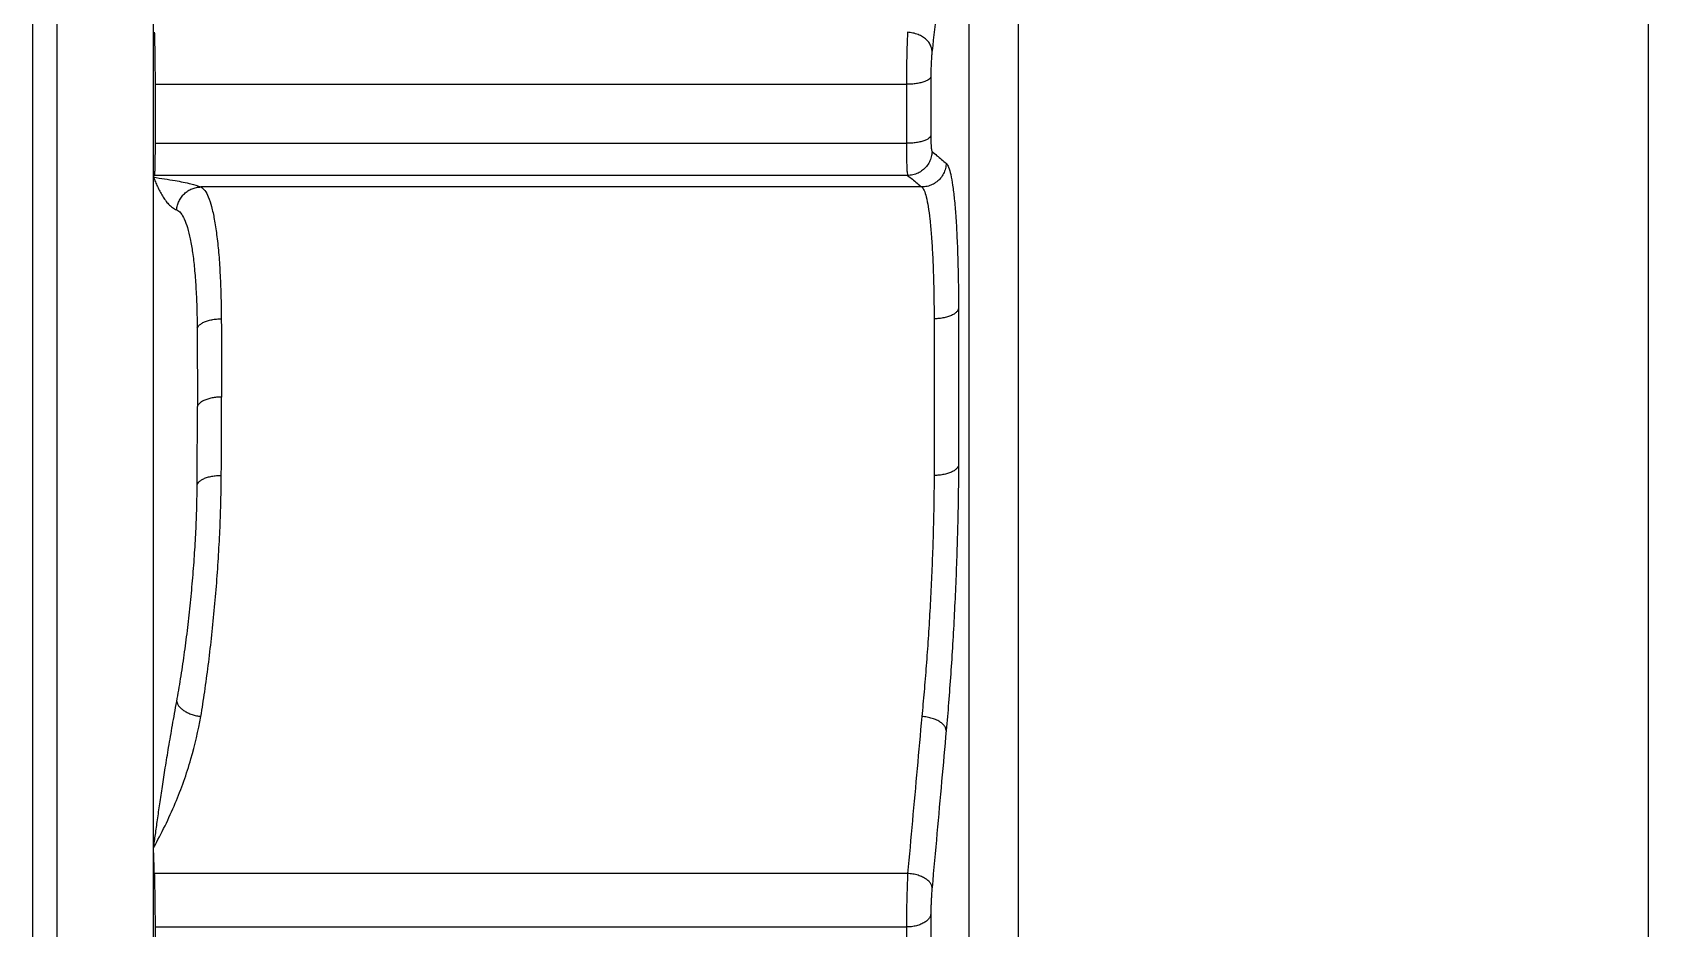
# Model space of a CAD drawing. Extents: x 33 to 391, y 88 to 313.
# Drawn here: x 317.72 to 350.65, y 201.76 to 220.03 of the extents above; entities that cross this region are included whole.
import ezdxf

# ---------------------------------------------------------------- set-up
doc = ezdxf.new("R2010")
doc.units = 0
doc.header["$MEASUREMENT"] = 0
doc.layers.get('0').update_dxf_attribs({"linetype": 'CONTINUOUS'})

msp = doc.modelspace()

# ---------------------------------------------------------------- linework, layer by layer
at = {"color": 7, "linetype": 'Continuous'}
for p, q in [((318.225, 311.576), (318.225, 172.276)), ((320.194, 172.496), (320.194, 311.57)), ((317.725, 311.076), (317.725, 172.776)), ((336.808, 181.055), (336.808, 303.034)), ((337.803, 302.119), (337.803, 181.97)), ((350.646, 181.97), (350.646, 302.119)), ((320.224, 218.972), (320.224, 217.769)), ((320.224, 218.972), (335.528, 218.972)), ((335.528, 218.972), (335.528, 217.769)), ((336.025, 219.121), (336.025, 217.926)), ((320.224, 217.769), (335.528, 217.769)), ((335.553, 217.115), (320.209, 217.115)), ((335.842, 216.879), (321.158, 216.879)), ((335.553, 202.89), (320.209, 202.89)), ((336.025, 202.058), (336.025, 201.022)), ((320.224, 201.798), (320.224, 200.755)), ((320.224, 201.798), (335.528, 201.798)), ((335.528, 201.798), (335.528, 200.755))]:
    msp.add_line(p, q, dxfattribs=at)
for points, knots in [([(336.339, 222.2), (336.308, 221.926), (336.245, 221.368), (336.149, 220.518), (336.084, 219.943), (336.051, 219.651)], [0, 0, 0, 0, 0.828951, 1.683098, 2.565382, 2.565382, 2.565382, 2.565382]), ([(320.209, 220.031), (320.21, 219.991), (320.213, 219.904), (320.216, 219.767), (320.219, 219.617), (320.221, 219.459), (320.223, 219.296), (320.224, 219.133), (320.224, 219.025), (320.224, 218.972)], [0, 0, 0, 0, 0.121608, 0.259885, 0.411058, 0.571004, 0.735365, 0.899662, 1.059421, 1.059421, 1.059421, 1.059421]), ([(335.553, 220.031), (335.551, 219.991), (335.546, 219.904), (335.541, 219.767), (335.536, 219.617), (335.533, 219.459), (335.53, 219.296), (335.528, 219.133), (335.528, 219.025), (335.528, 218.972)], [0, 0, 0, 0, 0.121745, 0.260121, 0.411355, 0.571327, 0.735682, 0.899953, 1.059678, 1.059678, 1.059678, 1.059678]), ([(336.051, 219.651), (336.049, 219.678), (336.038, 219.734), (335.998, 219.812), (335.937, 219.883), (335.858, 219.942), (335.765, 219.989), (335.662, 220.02), (335.589, 220.029), (335.553, 220.031)], [0, 0, 0, 0, 0.0818231, 0.16813, 0.2605004, 0.359191, 0.4633184, 0.5711668, 0.6805125, 0.6805125, 0.6805125, 0.6805125]), ([(336.051, 219.651), (336.048, 219.627), (336.043, 219.576), (336.037, 219.494), (336.032, 219.404), (336.028, 219.31), (336.026, 219.215), (336.025, 219.152), (336.025, 219.121)], [0, 0, 0, 0, 0.0720128, 0.1552073, 0.2460815, 0.3413462, 0.4375873, 0.5307166, 0.5307166, 0.5307166, 0.5307166]), ([(336.025, 219.121), (336.022, 219.108), (336.004, 219.082), (335.96, 219.051), (335.899, 219.024), (335.821, 219.002), (335.731, 218.985), (335.632, 218.974), (335.563, 218.972), (335.528, 218.972)], [0, 0, 0, 0, 0.0393903, 0.0916472, 0.1589184, 0.2402613, 0.3331751, 0.4342501, 0.539535, 0.539535, 0.539535, 0.539535]), ([(320.224, 217.769), (320.224, 217.719), (320.224, 217.624), (320.223, 217.489), (320.221, 217.371), (320.219, 217.273), (320.217, 217.198), (320.213, 217.148), (320.212, 217.123), (320.209, 217.115)], [0, 0, 0, 0, 0.1496548, 0.285885, 0.4049838, 0.5037097, 0.5793812, 0.629963, 0.6541975, 0.6541975, 0.6541975, 0.6541975]), ([(336.025, 217.926), (336.022, 217.913), (336.005, 217.885), (335.961, 217.852), (335.899, 217.824), (335.822, 217.8), (335.731, 217.782), (335.632, 217.771), (335.563, 217.769), (335.528, 217.769)], [0, 0, 0, 0, 0.040922, 0.094202, 0.1621026, 0.2438037, 0.3368934, 0.4380305, 0.5433226, 0.5433226, 0.5433226, 0.5433226]), ([(335.528, 217.769), (335.528, 217.719), (335.528, 217.624), (335.53, 217.489), (335.532, 217.371), (335.536, 217.273), (335.54, 217.198), (335.546, 217.148), (335.549, 217.122), (335.553, 217.115)], [0, 0, 0, 0, 0.1496186, 0.2858344, 0.4049482, 0.5037301, 0.5795128, 0.6302989, 0.6550179, 0.6550179, 0.6550179, 0.6550179]), ([(336.025, 217.926), (336.025, 217.897), (336.026, 217.843), (336.028, 217.766), (336.032, 217.702), (336.036, 217.652), (336.042, 217.62), (336.046, 217.602), (336.051, 217.599)], [0, 0, 0, 0, 0.0864034, 0.1637465, 0.228682, 0.278939, 0.3128197, 0.3296326, 0.3296326, 0.3296326, 0.3296326]), ([(336.051, 217.599), (336.049, 217.562), (336.039, 217.49), (336, 217.387), (335.939, 217.295), (335.86, 217.218), (335.766, 217.16), (335.662, 217.124), (335.589, 217.115), (335.553, 217.115)], [0, 0, 0, 0, 0.1092203, 0.21853, 0.3278883, 0.437245, 0.5465503, 0.6557641, 0.7648635, 0.7648635, 0.7648635, 0.7648635]), ([(336.339, 217.362), (336.338, 217.325), (336.327, 217.253), (336.288, 217.15), (336.227, 217.058), (336.148, 216.981), (336.055, 216.923), (335.951, 216.887), (335.878, 216.879), (335.842, 216.879)], [0, 0, 0, 0, 0.1090957, 0.2182801, 0.3275131, 0.4367456, 0.5459283, 0.6550215, 0.7640024, 0.7640024, 0.7640024, 0.7640024]), ([(336.051, 217.599), (336.084, 217.572), (336.149, 217.518), (336.245, 217.439), (336.308, 217.387), (336.339, 217.362)], [0, 0, 0, 0, 0.1287378, 0.2531233, 0.3735654, 0.3735654, 0.3735654, 0.3735654]), ([(336.339, 217.362), (336.363, 217.342), (336.398, 217.263), (336.437, 217.115), (336.474, 216.897), (336.507, 216.618), (336.535, 216.277), (336.558, 215.879), (336.575, 215.429), (336.586, 214.931), (336.589, 214.584), (336.589, 214.404)], [0, 0, 0, 0, 0.091091, 0.246508, 0.466539, 0.749337, 1.092156, 1.491879, 1.944273, 2.444636, 2.98462, 2.98462, 2.98462, 2.98462]), ([(320.194, 217.077), (320.197, 217.083), (320.201, 217.096), (320.206, 217.109), (320.209, 217.115)], [0, 0, 0, 0, 0.0205242, 0.04120604, 0.04120604, 0.04120604, 0.04120604]), ([(320.194, 217.077), (320.206, 217.045), (320.232, 216.982), (320.273, 216.886), (320.32, 216.79), (320.373, 216.696), (320.432, 216.607), (320.499, 216.526), (320.575, 216.457), (320.635, 216.426), (320.666, 216.413)], [0, 0, 0, 0, 0.1006051, 0.2056026, 0.3128229, 0.4209214, 0.5283786, 0.6335818, 0.7353392, 0.8344639, 0.8344639, 0.8344639, 0.8344639]), ([(320.194, 217.077), (320.342, 217.057), (320.597, 217.019), (320.919, 216.956), (321.092, 216.905), (321.158, 216.879)], [0, 0, 0, 0, 0.4464889, 0.7740993, 0.9852789, 0.9852789, 0.9852789, 0.9852789]), ([(335.553, 217.115), (335.585, 217.089), (335.65, 217.036), (335.746, 216.958), (335.81, 216.905), (335.842, 216.879)], [0, 0, 0, 0, 0.1251366, 0.2494713, 0.3729917, 0.3729917, 0.3729917, 0.3729917]), ([(320.666, 216.413), (320.668, 216.444), (320.678, 216.506), (320.711, 216.594), (320.758, 216.674), (320.82, 216.745), (320.894, 216.802), (320.976, 216.845), (321.065, 216.872), (321.127, 216.879), (321.158, 216.879)], [0, 0, 0, 0, 0.0931129, 0.1862841, 0.2794253, 0.3724521, 0.4652957, 0.5579121, 0.6502888, 0.7424468, 0.7424468, 0.7424468, 0.7424468]), ([(321.158, 216.879), (321.189, 216.865), (321.252, 216.8), (321.319, 216.661), (321.382, 216.462), (321.437, 216.206), (321.484, 215.894), (321.522, 215.531), (321.55, 215.121), (321.568, 214.67), (321.573, 214.356), (321.574, 214.193)], [0, 0, 0, 0, 0.104354, 0.256628, 0.46392, 0.726765, 1.043116, 1.409569, 1.821839, 2.275, 2.763615, 2.763615, 2.763615, 2.763615]), ([(335.842, 216.879), (335.864, 216.862), (335.899, 216.792), (335.939, 216.659), (335.976, 216.462), (336.009, 216.207), (336.037, 215.896), (336.06, 215.533), (336.077, 215.123), (336.088, 214.671), (336.091, 214.356), (336.092, 214.193)], [0, 0, 0, 0, 0.083095, 0.223185, 0.422921, 0.680957, 0.994428, 1.359501, 1.77168, 2.225728, 2.715919, 2.715919, 2.715919, 2.715919]), ([(320.666, 216.413), (320.697, 216.401), (320.76, 216.343), (320.828, 216.215), (320.891, 216.036), (320.946, 215.806), (320.993, 215.526), (321.03, 215.201), (321.058, 214.834), (321.076, 214.429), (321.081, 214.147), (321.082, 214.001)], [0, 0, 0, 0, 0.101681, 0.243761, 0.43291, 0.669933, 0.953642, 1.281812, 1.651345, 2.058253, 2.497606, 2.497606, 2.497606, 2.497606]), ([(336.589, 214.404), (336.586, 214.387), (336.57, 214.352), (336.526, 214.307), (336.464, 214.268), (336.386, 214.236), (336.296, 214.212), (336.196, 214.197), (336.127, 214.193), (336.092, 214.193)], [0, 0, 0, 0, 0.0518733, 0.1129884, 0.1859334, 0.2705904, 0.3651664, 0.466845, 0.5722059, 0.5722059, 0.5722059, 0.5722059]), ([(336.589, 214.404), (336.59, 214.05), (336.592, 213.34), (336.592, 212.275), (336.59, 211.565), (336.589, 211.211)], [0, 0, 0, 0, 1.064459, 2.129423, 3.19385, 3.19385, 3.19385, 3.19385]), ([(321.082, 214.001), (321.088, 214.017), (321.109, 214.049), (321.156, 214.09), (321.218, 214.125), (321.294, 214.154), (321.381, 214.176), (321.476, 214.19), (321.541, 214.193), (321.574, 214.193)], [0, 0, 0, 0, 0.0517117, 0.1127917, 0.1845295, 0.2663692, 0.3565942, 0.4527577, 0.5519746, 0.5519746, 0.5519746, 0.5519746]), ([(321.082, 214.001), (321.083, 213.824), (321.085, 213.469), (321.086, 212.938), (321.086, 212.584), (321.086, 212.407)], [0, 0, 0, 0, 0.531194, 1.062484, 1.593742, 1.593742, 1.593742, 1.593742]), ([(321.574, 214.193), (321.575, 214.016), (321.576, 213.661), (321.578, 213.129), (321.578, 212.774), (321.578, 212.597)], [0, 0, 0, 0, 0.532067, 1.064022, 1.595874, 1.595874, 1.595874, 1.595874]), ([(336.092, 214.193), (336.093, 213.838), (336.094, 213.129), (336.094, 212.065), (336.093, 211.356), (336.092, 211.001)], [0, 0, 0, 0, 1.063935, 2.127816, 3.191736, 3.191736, 3.191736, 3.191736]), ([(321.082, 210.813), (321.083, 210.99), (321.085, 211.344), (321.086, 211.876), (321.086, 212.23), (321.086, 212.407)], [0, 0, 0, 0, 0.531211, 1.062511, 1.593773, 1.593773, 1.593773, 1.593773]), ([(321.578, 212.597), (321.545, 212.597), (321.48, 212.594), (321.386, 212.581), (321.299, 212.56), (321.223, 212.531), (321.16, 212.496), (321.113, 212.455), (321.092, 212.423), (321.086, 212.407)], [0, 0, 0, 0, 0.0988972, 0.1947371, 0.2850506, 0.3674424, 0.4391739, 0.4998468, 0.5513116, 0.5513116, 0.5513116, 0.5513116]), ([(321.574, 211.001), (321.575, 211.179), (321.576, 211.533), (321.578, 212.065), (321.578, 212.42), (321.578, 212.597)], [0, 0, 0, 0, 0.532067, 1.064022, 1.595874, 1.595874, 1.595874, 1.595874]), ([(336.589, 211.211), (336.586, 211.194), (336.57, 211.158), (336.526, 211.114), (336.464, 211.075), (336.386, 211.043), (336.296, 211.019), (336.196, 211.004), (336.127, 211.001), (336.092, 211.001)], [0, 0, 0, 0, 0.0517947, 0.1127804, 0.1855837, 0.2701118, 0.3645868, 0.4662015, 0.5715407, 0.5715407, 0.5715407, 0.5715407]), ([(336.589, 211.211), (336.589, 211.02), (336.585, 210.629), (336.574, 210.034), (336.556, 209.422), (336.533, 208.802), (336.504, 208.181), (336.47, 207.566), (336.431, 206.962), (336.388, 206.375), (336.356, 205.991), (336.339, 205.803)], [0, 0, 0, 0, 0.572926, 1.171803, 1.786204, 2.40887, 3.032426, 3.650694, 4.257677, 4.848418, 5.414908, 5.414908, 5.414908, 5.414908]), ([(320.666, 206.395), (320.694, 206.549), (320.748, 206.864), (320.82, 207.345), (320.885, 207.84), (320.941, 208.344), (320.989, 208.852), (321.028, 209.358), (321.057, 209.856), (321.076, 210.34), (321.081, 210.658), (321.082, 210.813)], [0, 0, 0, 0, 0.469473, 0.95782, 1.45902, 1.967992, 2.479729, 2.988948, 3.48996, 3.976695, 4.442835, 4.442835, 4.442835, 4.442835]), ([(321.082, 210.813), (321.088, 210.829), (321.109, 210.861), (321.156, 210.902), (321.218, 210.937), (321.294, 210.965), (321.381, 210.986), (321.476, 210.999), (321.541, 211.001), (321.574, 211.001)], [0, 0, 0, 0, 0.0515148, 0.1123339, 0.1838046, 0.2654076, 0.3554494, 0.4514977, 0.5506753, 0.5506753, 0.5506753, 0.5506753]), ([(321.158, 206.088), (321.185, 206.256), (321.239, 206.602), (321.31, 207.132), (321.375, 207.683), (321.432, 208.246), (321.481, 208.814), (321.52, 209.38), (321.549, 209.936), (321.567, 210.475), (321.573, 210.829), (321.574, 211.001)], [0, 0, 0, 0, 0.51168, 1.049823, 1.606706, 2.175012, 2.747407, 3.316643, 3.875649, 4.41759, 4.935919, 4.935919, 4.935919, 4.935919]), ([(336.092, 211.001), (336.091, 210.828), (336.088, 210.473), (336.077, 209.932), (336.059, 209.375), (336.035, 208.809), (336.006, 208.241), (335.972, 207.679), (335.933, 207.129), (335.89, 206.6), (335.858, 206.255), (335.842, 206.088)], [0, 0, 0, 0, 0.520166, 1.063697, 1.623656, 2.192829, 2.76393, 3.329598, 3.882608, 4.415657, 4.92175, 4.92175, 4.92175, 4.92175]), ([(320.194, 203.411), (320.206, 203.502), (320.233, 203.692), (320.275, 203.99), (320.322, 204.316), (320.375, 204.669), (320.435, 205.053), (320.503, 205.47), (320.58, 205.921), (320.636, 206.233), (320.666, 206.395)], [0, 0, 0, 0, 0.273911, 0.575617, 0.903978, 1.260883, 1.648586, 2.069479, 2.525908, 3.020872, 3.020872, 3.020872, 3.020872]), ([(320.666, 206.395), (320.668, 206.378), (320.68, 206.341), (320.713, 206.291), (320.762, 206.243), (320.823, 206.199), (320.896, 206.16), (320.978, 206.128), (321.066, 206.103), (321.127, 206.092), (321.158, 206.088)], [0, 0, 0, 0, 0.0525375, 0.1119801, 0.1796478, 0.2554914, 0.3385062, 0.4270457, 0.51905, 0.6122261, 0.6122261, 0.6122261, 0.6122261]), ([(320.194, 203.411), (320.357, 203.706), (320.646, 204.297), (320.967, 205.195), (321.104, 205.797), (321.158, 206.088)], [0, 0, 0, 0, 1.009363, 1.969053, 2.856193, 2.856193, 2.856193, 2.856193]), ([(335.842, 206.088), (335.81, 205.734), (335.746, 205.025), (335.65, 203.959), (335.585, 203.247), (335.553, 202.89)], [0, 0, 0, 0, 1.065501, 2.135738, 3.210685, 3.210685, 3.210685, 3.210685]), ([(336.339, 205.803), (336.338, 205.823), (336.325, 205.865), (336.284, 205.921), (336.223, 205.973), (336.144, 206.017), (336.052, 206.052), (335.949, 206.076), (335.878, 206.085), (335.842, 206.088)], [0, 0, 0, 0, 0.059807, 0.1279912, 0.2072303, 0.2975508, 0.3972026, 0.5033228, 0.6124055, 0.6124055, 0.6124055, 0.6124055]), ([(336.339, 205.803), (336.308, 205.458), (336.245, 204.759), (336.149, 203.693), (336.084, 202.971), (336.051, 202.604)], [0, 0, 0, 0, 1.037741, 2.10701, 3.211489, 3.211489, 3.211489, 3.211489]), ([(320.209, 202.89), (320.206, 202.977), (320.201, 203.151), (320.197, 203.325), (320.194, 203.411)], [0, 0, 0, 0, 0.261815, 0.521657, 0.521657, 0.521657, 0.521657]), ([(320.209, 202.89), (320.21, 202.841), (320.213, 202.739), (320.216, 202.583), (320.219, 202.422), (320.221, 202.258), (320.223, 202.098), (320.224, 201.945), (320.224, 201.846), (320.224, 201.798)], [0, 0, 0, 0, 0.147166, 0.304578, 0.467939, 0.632795, 0.794653, 0.949104, 1.091943, 1.091943, 1.091943, 1.091943]), ([(335.553, 202.89), (335.551, 202.841), (335.547, 202.739), (335.541, 202.583), (335.537, 202.421), (335.533, 202.258), (335.53, 202.098), (335.528, 201.945), (335.528, 201.846), (335.528, 201.798)], [0, 0, 0, 0, 0.147293, 0.304796, 0.468213, 0.633089, 0.794939, 0.949364, 1.092171, 1.092171, 1.092171, 1.092171]), ([(336.051, 202.604), (336.049, 202.624), (336.037, 202.667), (335.996, 202.723), (335.934, 202.774), (335.856, 202.819), (335.763, 202.854), (335.661, 202.879), (335.589, 202.887), (335.553, 202.89)], [0, 0, 0, 0, 0.0598409, 0.1280589, 0.2073535, 0.2977579, 0.3975181, 0.503762, 0.6129711, 0.6129711, 0.6129711, 0.6129711]), ([(336.051, 202.604), (336.048, 202.576), (336.043, 202.516), (336.037, 202.424), (336.032, 202.329), (336.028, 202.235), (336.026, 202.145), (336.025, 202.086), (336.025, 202.058)], [0, 0, 0, 0, 0.0865408, 0.1799061, 0.2761214, 0.3717096, 0.4632408, 0.5468621, 0.5468621, 0.5468621, 0.5468621]), ([(336.025, 202.058), (336.022, 202.038), (336.007, 201.995), (335.964, 201.939), (335.902, 201.891), (335.823, 201.851), (335.732, 201.821), (335.632, 201.802), (335.563, 201.798), (335.528, 201.798)], [0, 0, 0, 0, 0.0624529, 0.1316801, 0.2101023, 0.2980345, 0.3942499, 0.4964999, 0.6019148, 0.6019148, 0.6019148, 0.6019148])]:
    msp.add_open_spline(points, degree=3, knots=knots, dxfattribs=at)

doc.saveas('drawing.dxf')
